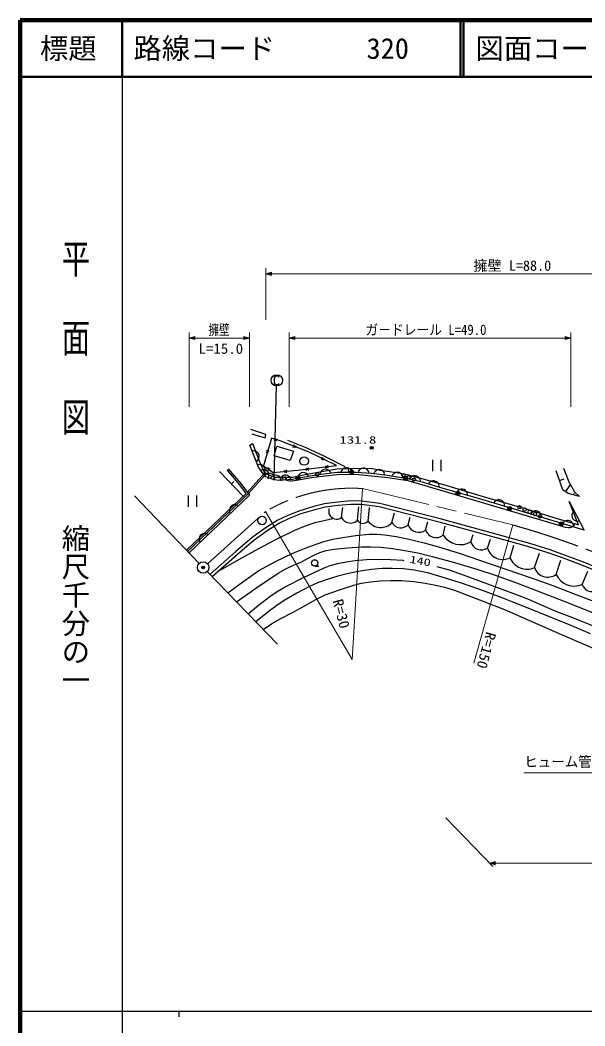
# Model space of a CAD drawing. Units: millimetres, scale not verified. Extents: x 40000 to 680000, y 20000 to 380000.
# Drawn here: x 40000 to 139679, y 202409 to 380000 of the extents above; entities that cross this region are included whole.
import ezdxf
from ezdxf.enums import TextEntityAlignment as Align

# ---------------------------------------------------------------- set-up
doc = ezdxf.new("R2010")
doc.units = ezdxf.units.MM
doc.header["$LTSCALE"] = 1000
doc.header["$PDMODE"] = 32
doc.header["$PDSIZE"] = 500
doc.linetypes.add('CHAIN', pattern=[18.5, 12, -1.5, 3.5, -1.5])
for name, color, linetype, lineweight in [('M-BGD', 7, 'Continuous', 25), ('M-BGD-EXST', 7, 'Continuous', 25), ('M-BMK', 2, 'CHAIN', 13), ('M-BMK-OTRS', 5, 'Continuous', 25), ('M-BMK-SRVR', 3, 'Continuous', 25), ('M-STR-HTXT', 7, 'Continuous', 13), ('M-TTL', 2, 'Continuous', 140), ('M-TTL-BAND', 7, 'Continuous', 25), ('M-TTL-LINE', 7, 'Continuous', 50)]:
    doc.layers.add(name, color=color, linetype=linetype, lineweight=lineweight)
doc.layers.add('M-OTRS', color=6, linetype='Continuous')
doc.layers.add('M-TTL-TXT', color=7, linetype='Continuous')
doc.styles.add('@ＭＳ ゴシック', font='')
doc.styles.add('ＭＳ ゴシック', font='')
doc.styles.get('@ＭＳ ゴシック').set_extended_font_data('@MS Gothic')
doc.styles.get('ＭＳ ゴシック').set_extended_font_data('MS Gothic')

msp = doc.modelspace()

# ---------------------------------------------------------------- linework, layer by layer
at = {"layer": 'M-BGD'}
for p, q in [((83371, 306841), (80740, 307693)), ((80925, 306952), (83222, 306248)), ((84371, 306211), (82963, 301320)), ((83222, 306248), (83371, 306841)), ((85890, 305729), (84371, 306211)), ((84832, 305855), (85429, 306085)), ((85308, 305704), (84953, 306236)), ((91040, 303691), (85890, 305729)), ((87187, 305803), (90410, 304544)), ((80567, 304951), (80999, 305248)), ((82086, 301061), (80567, 304951)), ((81215, 303950), (80963, 303937)), ((80999, 305248), (82296, 301876)), ((81445, 303911), (81215, 303950)), ((81704, 303798), (81445, 303911)), ((81889, 303655), (81704, 303798)), ((83928, 303950), (83406, 303581)), ((83790, 303470), (83544, 304061)), ((84853, 303061), (85306, 304763)), ((85306, 304763), (88224, 303914)), ((88224, 303914), (87669, 302246)), ((88159, 304616), (88771, 304804)), ((88624, 304432), (88306, 304988)), ((90410, 304544), (93708, 302987)), ((95820, 301357), (91040, 303691)), ((81690, 302074), (81885, 302236)), ((81885, 302236), (82027, 302421)), ((82051, 303460), (81889, 303655)), ((82027, 302421), (82141, 302680)), ((82167, 303162), (82051, 303460)), ((82141, 302680), (82180, 302910)), ((82180, 302910), (82167, 303162)), ((87669, 302246), (84853, 303061)), ((93118, 302454), (93743, 302594)), ((93567, 302235), (93293, 302814)), ((93708, 302987), (97339, 301209)), ((112784, 302367), (112784, 300367)), ((114304, 300367), (114304, 302367)), ((79365, 295934), (75196, 300293)), ((78802, 297973), (76558, 300571)), ((79038, 298159), (76785, 300767)), ((82082, 301493), (81839, 301424)), ((82315, 301506), (82082, 301493)), ((82716, 300134), (82086, 301061)), ((82296, 301876), (83000, 300283)), ((82593, 301453), (82315, 301506)), ((82633, 300600), (82399, 300505)), ((82804, 301356), (82593, 301453)), ((82863, 300639), (82633, 300600)), ((83383, 299356), (82716, 300134)), ((83006, 301202), (82804, 301356)), ((83145, 300617), (82863, 300639)), ((82963, 301320), (84667, 300134)), ((83000, 300283), (83630, 299801)), ((83185, 300937), (83006, 301202)), ((83117, 299972), (83215, 300183)), ((83366, 300544), (83145, 300617)), ((83254, 300694), (83185, 300937)), ((83215, 300183), (83268, 300461)), ((83268, 300461), (83254, 300694)), ((83583, 300413), (83366, 300544)), ((84135, 300749), (83496, 300706)), ((83791, 300170), (83583, 300413)), ((83724, 301034), (83906, 300420)), ((83887, 299936), (83791, 300170)), ((84667, 300134), (88965, 300505)), ((86550, 300497), (87083, 300142)), ((87048, 300540), (86584, 300099)), ((88965, 300505), (95820, 301357)), ((90003, 299690), (92893, 300245)), ((90406, 300886), (90952, 300550)), ((90903, 300947), (90456, 300489)), ((92893, 300245), (95968, 300764)), ((93038, 300174), (92944, 299961)), ((93212, 300398), (93038, 300174)), ((93395, 300542), (93212, 300398)), ((93623, 300651), (93395, 300542)), ((93941, 300691), (93623, 300651)), ((93834, 301312), (94379, 300976)), ((94330, 301373), (93883, 300915)), ((94189, 300642), (93941, 300691)), ((94402, 300548), (94189, 300642)), ((94626, 300375), (94402, 300548)), ((94770, 300191), (94626, 300375)), ((94879, 299963), (94770, 300191)), ((99241, 300134), (95944, 300097)), ((95968, 300764), (99525, 300875)), ((96670, 300345), (96592, 300105)), ((96787, 300547), (96670, 300345)), ((96985, 300749), (96787, 300547)), ((97184, 300871), (96985, 300749)), ((97423, 300954), (97184, 300871)), ((97743, 300958), (97423, 300954)), ((97984, 300880), (97743, 300958)), ((98185, 300762), (97984, 300880)), ((98387, 300565), (98185, 300762)), ((98510, 300366), (98387, 300565)), ((98592, 300127), (98510, 300366)), ((102020, 299949), (99241, 300134)), ((99525, 300875), (102193, 300801)), ((99729, 300342), (99633, 300108)), ((99862, 300534), (99729, 300342)), ((100075, 300720), (99862, 300534)), ((100282, 300827), (100075, 300720)), ((100527, 300890), (100282, 300827)), ((100846, 300869), (100527, 300890)), ((101080, 300773), (100846, 300869)), ((101272, 300640), (101080, 300773)), ((101458, 300427), (101272, 300640)), ((101565, 300220), (101458, 300427)), ((101628, 299975), (101565, 300220)), ((102193, 300801), (103898, 300468)), ((102507, 300132), (102398, 299903)), ((102650, 300316), (102507, 300132)), ((102873, 300490), (102650, 300316)), ((103086, 300585), (102873, 300490)), ((103334, 300635), (103086, 300585)), ((103651, 300597), (103334, 300635)), ((103880, 300488), (103651, 300597)), ((104064, 300345), (103880, 300488)), ((103898, 300468), (106491, 300097)), ((104238, 300123), (104064, 300345)), ((106591, 300156), (106341, 300117)), ((106906, 300102), (106591, 300156)), ((135811, 297061), (134607, 300395)), ((135904, 300858), (136830, 298450)), ((77281, 298114), (77741, 298553)), ((80071, 296604), (83177, 300089)), ((80294, 296404), (83401, 299890)), ((82963, 299771), (83117, 299972)), ((83239, 299668), (83079, 299473)), ((83423, 299812), (83239, 299668)), ((84643, 298875), (83383, 299356)), ((83681, 299927), (83423, 299812)), ((83630, 299801), (84964, 299282)), ((83910, 299968), (83681, 299927)), ((83700, 298986), (83830, 299203)), ((83830, 299203), (83904, 299424)), ((83926, 299706), (83887, 299936)), ((83904, 299424), (83926, 299706)), ((84163, 299957), (83910, 299968)), ((84251, 299178), (84136, 298952)), ((84462, 299843), (84163, 299957)), ((84400, 299357), (84251, 299178)), ((84629, 299524), (84400, 299357)), ((84658, 299682), (84462, 299843)), ((84844, 299612), (84629, 299524)), ((85606, 298726), (84643, 298875)), ((84802, 299499), (84658, 299682)), ((84917, 299241), (84802, 299499)), ((85094, 299655), (84844, 299612)), ((84958, 299011), (84917, 299241)), ((84947, 298758), (84958, 299011)), ((84964, 299282), (88076, 299319)), ((85410, 299606), (85094, 299655)), ((85635, 299491), (85410, 299606)), ((88051, 298912), (85606, 298726)), ((85815, 299342), (85635, 299491)), ((85982, 299114), (85815, 299342)), ((85893, 298989), (85832, 298743)), ((85998, 299197), (85893, 298989)), ((86070, 298898), (85982, 299114)), ((86182, 299412), (85998, 299197)), ((86113, 298648), (86070, 298898)), ((86372, 299547), (86182, 299412)), ((86606, 299644), (86372, 299547)), ((86925, 299669), (86606, 299644)), ((86774, 299277), (86753, 299395)), ((86849, 299087), (86774, 299277)), ((87010, 298872), (86849, 299087)), ((87170, 299607), (86925, 299669)), ((87156, 298736), (87010, 298872)), ((87335, 298646), (87156, 298736)), ((87379, 299502), (87170, 299607)), ((87592, 298571), (87335, 298646)), ((87593, 299318), (87379, 299502)), ((87796, 298567), (87592, 298571)), ((87728, 299128), (87593, 299318)), ((87826, 298894), (87728, 299128)), ((88111, 298623), (87796, 298567)), ((91831, 299579), (88051, 298912)), ((88076, 299319), (90003, 299690)), ((88111, 298623), (89095, 298801)), ((88993, 299322), (88956, 299071)), ((89077, 299539), (88993, 299322)), ((89239, 299771), (89077, 299539)), ((89095, 298801), (91844, 299295)), ((89415, 299924), (89239, 299771)), ((89638, 300044), (89415, 299924)), ((89953, 300100), (89638, 300044)), ((90203, 300063), (89953, 300100)), ((90421, 299980), (90203, 300063)), ((90652, 299817), (90421, 299980)), ((90805, 299641), (90652, 299817)), ((90926, 299419), (90805, 299641)), ((95944, 300097), (91831, 299579)), ((91844, 299295), (95968, 299790)), ((92944, 299961), (92895, 299713)), ((95968, 299790), (99267, 299845)), ((99267, 299845), (101961, 299515)), ((101961, 299515), (104875, 299240)), ((104762, 299616), (102020, 299949)), ((104333, 299909), (104238, 300123)), ((104384, 299662), (104333, 299909)), ((108453, 298986), (104762, 299616)), ((104875, 299240), (108449, 298691)), ((105741, 299692), (105622, 299469)), ((105893, 299869), (105741, 299692)), ((106124, 300032), (105893, 299869)), ((106341, 300117), (106124, 300032)), ((106491, 300097), (108515, 299727)), ((107130, 299983), (106906, 300102)), ((107307, 299831), (107130, 299983)), ((107470, 299600), (107307, 299831)), ((107555, 299382), (107470, 299600)), ((107593, 299132), (107555, 299382)), ((108449, 298691), (114991, 296766)), ((110935, 298393), (108453, 298986)), ((108515, 299727), (114739, 297985)), ((108855, 299136), (108722, 298922)), ((109018, 299303), (108855, 299136)), ((109259, 299451), (109018, 299303)), ((109482, 299521), (109259, 299451)), ((109734, 299543), (109482, 299521)), ((110045, 299469), (109734, 299543)), ((110260, 299336), (110045, 299469)), ((110426, 299172), (110260, 299336)), ((110574, 298931), (110426, 299172)), ((110645, 298709), (110574, 298931)), ((110667, 298457), (110645, 298709)), ((115085, 297170), (110935, 298393)), ((112367, 298430), (112196, 298272)), ((112616, 298565), (112367, 298430)), ((112841, 298624), (112616, 298565)), ((113094, 298632), (112841, 298624)), ((113401, 298542), (113094, 298632)), ((113609, 298397), (113401, 298542)), ((113767, 298226), (113609, 298397)), ((135209, 298728), (136007, 299016)), ((136830, 298450), (137849, 296690)), ((79899, 296441), (78802, 297973)), ((80294, 296404), (79038, 298159)), ((112196, 298272), (112051, 298064)), ((113902, 297977), (113767, 298226)), ((113961, 297752), (113902, 297977)), ((113970, 297499), (113961, 297752)), ((114739, 297985), (121705, 295910)), ((114991, 296766), (135444, 290718)), ((120902, 295503), (115085, 297170)), ((117176, 296821), (117033, 296612)), ((117346, 296980), (117176, 296821)), ((117593, 297117), (117346, 296980)), ((117819, 297177), (117593, 297117)), ((118072, 297188), (117819, 297177)), ((118379, 297100), (118072, 297188)), ((118588, 296957), (118379, 297100)), ((118747, 296786), (118588, 296957)), ((118884, 296539), (118747, 296786)), ((136738, 296412), (135811, 297061)), ((136274, 296736), (137122, 297947)), ((137849, 296690), (138729, 295903)), ((69363, 286418), (79899, 296441)), ((69569, 286201), (80294, 296404)), ((69686, 296062), (69686, 294062)), ((80484, 296096), (69813, 285946)), ((71206, 294062), (71206, 296062)), ((80294, 296404), (80484, 296096)), ((96055, 294911), (93701, 294612)), ((98371, 295098), (96055, 294911)), ((100314, 295061), (98371, 295098)), ((103491, 294674), (100314, 295061)), ((118944, 296314), (118884, 296539)), ((118955, 296061), (118944, 296314)), ((128202, 293354), (120902, 295503)), ((121705, 295910), (129338, 293724)), ((123737, 294918), (123593, 294711)), ((123909, 295076), (123737, 294918)), ((124157, 295212), (123909, 295076)), ((124383, 295270), (124157, 295212)), ((124636, 295279), (124383, 295270)), ((124943, 295189), (124636, 295279)), ((125151, 295044), (124943, 295189)), ((125308, 294873), (125151, 295044)), ((125444, 294624), (125308, 294873)), ((138729, 295903), (136738, 296412)), ((136897, 294984), (139564, 289945)), ((138527, 290908), (136897, 294984)), ((137733, 296157), (137813, 296469)), ((76941, 293609), (76934, 293326)), ((76934, 293326), (76984, 293098)), ((77003, 293833), (76941, 293609)), ((76984, 293098), (77092, 292869)), ((77122, 294057), (77003, 293833)), ((77353, 294277), (77122, 294057)), ((77583, 294385), (77353, 294277)), ((77810, 294436), (77583, 294385)), ((78093, 294429), (77810, 294436)), ((78318, 294366), (78093, 294429)), ((78541, 294248), (78318, 294366)), ((89367, 293379), (87238, 292520)), ((91833, 294089), (89367, 293379)), ((91999, 293513), (89563, 292811)), ((93701, 294612), (91833, 294089)), ((93820, 294023), (91999, 293513)), ((96117, 294314), (93820, 294023)), ((94571, 292751), (94560, 293743)), ((98390, 294498), (96117, 294314)), ((96703, 292163), (96949, 293927)), ((100272, 294461), (98390, 294498)), ((99533, 291685), (99779, 294037)), ((103379, 294083), (100272, 294461)), ((101407, 291538), (101689, 293927)), ((114209, 291291), (103379, 294083)), ((114363, 291871), (103491, 294674)), ((125502, 294399), (125444, 294624)), ((125511, 294146), (125502, 294399)), ((139564, 289945), (128202, 293354)), ((129338, 293724), (134192, 292205)), ((130403, 293153), (130230, 292996)), ((130652, 293287), (130403, 293153)), ((130878, 293344), (130652, 293287)), ((131131, 293352), (130878, 293344)), ((131437, 293260), (131131, 293352)), ((131644, 293115), (131437, 293260)), ((131801, 292942), (131644, 293115)), ((137588, 293165), (137467, 292966)), ((137763, 293348), (137588, 293165)), ((85498, 291698), (83444, 290428)), ((87238, 292520), (85498, 291698)), ((87478, 291970), (85785, 291170)), ((89563, 292811), (87478, 291970)), ((105633, 291281), (106099, 292971)), ((108463, 290877), (108856, 292236)), ((111568, 289958), (111942, 291391)), ((126007, 288081), (114209, 291291)), ((126168, 288658), (114363, 291871)), ((130230, 292996), (130085, 292789)), ((131935, 292693), (131801, 292942)), ((131993, 292467), (131935, 292693)), ((132000, 292214), (131993, 292467)), ((134192, 292205), (138527, 290908)), ((135912, 291291), (135766, 291084)), ((136084, 291448), (135912, 291291)), ((136333, 291583), (136084, 291448)), ((136559, 291640), (136333, 291583)), ((136812, 291648), (136559, 291640)), ((137118, 291556), (136812, 291648)), ((137325, 291410), (137118, 291556)), ((137482, 291238), (137325, 291410)), ((137384, 292695), (137372, 292462)), ((137372, 292462), (137413, 292213)), ((137467, 292966), (137384, 292695)), ((137413, 292213), (137563, 291930)), ((137563, 291930), (137746, 291755)), ((137746, 291755), (137946, 291635)), ((137946, 291635), (138216, 291552)), ((138216, 291552), (138449, 291539)), ((138449, 291539), (138698, 291581)), ((83444, 290428), (80940, 288672)), ((83774, 289927), (81311, 288199)), ((85785, 291170), (83774, 289927)), ((114673, 289039), (114993, 290619)), ((135444, 290718), (136403, 290435)), ((136710, 290344), (136403, 290435)), ((137001, 290341), (136710, 290344)), ((137227, 290400), (137001, 290341)), ((137476, 290535), (137227, 290400)), ((137647, 290693), (137476, 290535)), ((137616, 290989), (137482, 291238)), ((137674, 290763), (137616, 290989)), ((137792, 290900), (137647, 290693)), ((137682, 290510), (137674, 290763)), ((137837, 291054), (137792, 290900)), ((71605, 288534), (71598, 288251)), ((71598, 288251), (71649, 288024)), ((71667, 288759), (71605, 288534)), ((71649, 288024), (71756, 287795)), ((71786, 288982), (71667, 288759)), ((72018, 289203), (71786, 288982)), ((72247, 289310), (72018, 289203)), ((72475, 289361), (72247, 289310)), ((72757, 289354), (72475, 289361)), ((72982, 289292), (72757, 289354)), ((73206, 289173), (72982, 289292)), ((80940, 288672), (77989, 286094)), ((81311, 288199), (78386, 285645)), ((119552, 287867), (119990, 289186)), ((122492, 286764), (123041, 288378)), ((129776, 286998), (126007, 288081)), ((129942, 287575), (126168, 288658)), ((69813, 285946), (69569, 286201)), ((77989, 286094), (73491, 282120)), ((126498, 285074), (127164, 287275)), ((133355, 285885), (129776, 286998)), ((133545, 286454), (129942, 287575)), ((136572, 285371), (133545, 286454)), ((78386, 285645), (73888, 281670)), ((130798, 283347), (131647, 285879)), ((136369, 284806), (133355, 285885)), ((134583, 282097), (135432, 284629)), ((138938, 283838), (136369, 284806)), ((139150, 284399), (136572, 285371)), ((142325, 283129), (139150, 284399)), ((91987, 283580), (92737, 283580)), ((142089, 282577), (138938, 283838)), ((139213, 280370), (140173, 282682))]:
    msp.add_line(p, q, dxfattribs=at)
for points in [[(75416, 282924), (78623, 284774), (82139, 286677), (85161, 288305), (88463, 289960), (90169, 290656), (92099, 291318), (95187, 291975)], [(76658, 278850), (79297, 280813), (82156, 282799), (85087, 284378), (88113, 285879), (90800, 286940), (93447, 287878), (95190, 288327), (96972, 288672), (99219, 289005), (101588, 289241), (102988, 289231), (104386, 289118), (106350, 288832), (108377, 288425), (111292, 287710), (114256, 286878), (117691, 285806), (121096, 284639), (130210, 281548), (134004, 280167), (138101, 278561), (146942, 275197)], [(78174, 277285), (81760, 279808), (85528, 282330), (86925, 283111), (88272, 283746), (89557, 284303), (90948, 285027), (91816, 285531), (92881, 286022), (94043, 286328), (95393, 286561), (97779, 286814), (100312, 286972), (101910, 287005), (103611, 286929), (105801, 286698), (107922, 286371), (110173, 285925), (112699, 285312), (116684, 284241), (120613, 283078), (124030, 281947), (127604, 280655), (136612, 277184), (145567, 273592)], [(80227, 275165), (82063, 276710), (84056, 278241), (85387, 279129), (86800, 279943), (90033, 281574), (93570, 283233), (94750, 283677), (96095, 284070), (97531, 284375), (99116, 284598), (101110, 284761), (103309, 284828), (105378, 284782), (107573, 284622), (107738, 284605)], [(140694, 271622), (137381, 273031), (128482, 276653), (124908, 278075), (121144, 279457), (117575, 280685), (113894, 281832), (111886, 282379), (109551, 282903), (107640, 283090), (105642, 283173), (103899, 283151), (101990, 283010), (100012, 282710), (97979, 282298), (96104, 281839), (94189, 281255), (92499, 280632), (90965, 279952), (88841, 278834), (86609, 277534), (85290, 276658), (84017, 275688), (81606, 273741)], [(113572, 283544), (115718, 282907), (118169, 282061), (127252, 278716), (129540, 277811), (132102, 276682), (134696, 275581), (137497, 274505), (140575, 273306), (143889, 271899), (152756, 268127), (161537, 264176), (164836, 262734), (168265, 261117), (170936, 259784)], [(82895, 272410), (84385, 273424), (85889, 274308), (88216, 275469), (90519, 276737), (92083, 277633), (93867, 278525), (96371, 279424), (98920, 280233), (100264, 280558), (101843, 280822), (103566, 280987), (105365, 281050), (107297, 281034), (109493, 280900), (111126, 280661), (113087, 280259), (114882, 279855), (116639, 279356), (125501, 275922), (134315, 272056), (143037, 268258)]]:
    msp.add_lwpolyline(points, dxfattribs=at)
for centre, radius in [((102057, 304476), 250), ((102057, 304476), 150), ((102057, 304476), 50), ((90138, 302144), 750), ((98233, 300534), 300), ((98545, 300183), 350), ((98545, 300183), 210), ((98545, 300183), 70), ((86665, 299053), 300), ((89033, 299145), 350), ((89033, 299145), 210), ((89033, 299145), 70), ((92449, 299793), 300), ((107680, 299668), 300), ((108065, 299104), 350), ((108065, 299104), 210), ((108065, 299104), 70), ((108596, 299267), 300), ((109512, 298865), 300), ((117265, 296459), 350), ((117265, 296459), 210), ((117265, 296459), 70), ((126404, 293756), 350), ((126404, 293756), 210), ((126404, 293756), 70), ((128118, 293985), 300), ((129034, 293583), 300), ((129950, 293182), 300), ((130865, 292780), 300), ((82704, 291649), 750), ((131781, 292379), 300), ((135543, 291054), 350), ((135543, 291054), 210), ((135543, 291054), 70), ((91987, 284150), 570)]:
    msp.add_circle(centre, radius, dxfattribs=at)
for centre, radius, start, end in [((95858, 293256), 1382, 201.44774, 307.70795), ((98297, 292985), 1794, 207.28696, 313.54716), ((100525, 292314), 1175, 212.38528, 318.64549), ((103626, 293147), 2741, 215.94717, 317.08629), ((107199, 292140), 1786, 208.73979, 315), ((110360, 291582), 2024, 200.38863, 306.64883), ((113465, 290663), 2024, 200.38863, 306.64883), ((117731, 291027), 3648, 213.02888, 299.94745), ((121436, 288418), 1962, 196.31386, 302.57405), ((125219, 287635), 2863, 197.71344, 296.52528), ((129462, 286236), 3184, 201.42097, 294.80745), ((133159, 284141), 2491, 198.60199, 304.8622), ((137790, 283625), 3553, 205.47794, 293.60944), ((140867, 280806), 1710, 194.78273, 301.04294)]:
    msp.add_arc(centre, radius, start, end, dxfattribs=at)
at = {"layer": 'M-BGD-EXST'}
for p, q in [((84981, 316995), (84861, 316835)), ((84861, 316835), (84861, 315955)), ((85141, 317115), (84981, 316995)), ((85501, 317115), (85141, 317115)), ((85661, 316995), (85501, 317115)), ((85741, 316875), (85661, 316995)), ((85215, 315618), (84783, 298776)), ((84861, 315955), (84981, 315795)), ((84981, 315795), (85141, 315675)), ((85141, 315675), (85501, 315675)), ((85501, 315675), (85661, 315755)), ((85661, 315755), (85741, 315875))]:
    msp.add_line(p, q, dxfattribs=at)
msp.add_circle((85301, 316395), 1000, dxfattribs=at)
at = {"layer": 'M-BMK'}
for p, q in [((100455, 297283), (126950, 290858)), ((73052, 284009), (83324, 293232))]:
    msp.add_line(p, q, dxfattribs=at)
for centre, radius, start, end in [((98491, 267348), 30000, 86.24493, 120.36765), ((86440, 146432), 150000, 62.65094, 74.33155)]:
    msp.add_arc(centre, radius, start, end, dxfattribs=at)
at = {"layer": 'M-BMK-OTRS'}
for p, q in [((71616, 284064), (60171, 296015)), ((73004, 282623), (85410, 269813))]:
    msp.add_line(p, q, dxfattribs=at)
at = {"layer": 'M-BMK-SRVR'}
for radius in [1000, 40]:
    msp.add_circle((72308, 283341), radius, dxfattribs=at)
at = {"layer": 'M-OTRS'}
msp.add_point((72308, 283341), dxfattribs=at)
at = {"layer": 'M-STR-HTXT'}
for p, q in [((83361, 327061), (83361, 336190)), ((83361, 335190), (84361, 335470)), ((84361, 334910), (83361, 335190)), ((83361, 335190), (168645, 335190)), ((83641, 335190), (84321, 335390)), ((84321, 334990), (83641, 335190)), ((83801, 335190), (84281, 335310)), ((84281, 335070), (83801, 335190)), ((84041, 335190), (84241, 335230)), ((84241, 335150), (84041, 335190)), ((84241, 335230), (84241, 335150)), ((84281, 335310), (84281, 335070)), ((84321, 335390), (84321, 334990)), ((84361, 335470), (84361, 334910)), ((69813, 311736), (69813, 324863)), ((69813, 323863), (70813, 324143)), ((70813, 323583), (69813, 323863)), ((69813, 323863), (80484, 323863)), ((70093, 323863), (70773, 324063)), ((70773, 323663), (70093, 323863)), ((70253, 323863), (70733, 323983)), ((70733, 323743), (70253, 323863)), ((70493, 323863), (70693, 323903)), ((70693, 323823), (70493, 323863)), ((70693, 323903), (70693, 323823)), ((70733, 323983), (70733, 323743)), ((70773, 324063), (70773, 323663)), ((70813, 324143), (70813, 323583)), ((79484, 323583), (79484, 324143)), ((79484, 324143), (80484, 323863)), ((80484, 323863), (79484, 323583)), ((79524, 323663), (79524, 324063)), ((79524, 324063), (80204, 323863)), ((80204, 323863), (79524, 323663)), ((79564, 323743), (79564, 323983)), ((79564, 323983), (80044, 323863)), ((80044, 323863), (79564, 323743)), ((79604, 323823), (79604, 323903)), ((79604, 323903), (79804, 323863)), ((79804, 323863), (79604, 323823)), ((80484, 324863), (80484, 311736)), ((87492, 311736), (87492, 324863)), ((87492, 323863), (88492, 324143)), ((88492, 323583), (87492, 323863)), ((87492, 323863), (137196, 323863)), ((87772, 323863), (88452, 324063)), ((88452, 323663), (87772, 323863)), ((87932, 323863), (88412, 323983)), ((88412, 323743), (87932, 323863)), ((88172, 323863), (88372, 323903)), ((88372, 323823), (88172, 323863)), ((88372, 323903), (88372, 323823)), ((88412, 323983), (88412, 323743)), ((88452, 324063), (88452, 323663)), ((88492, 324143), (88492, 323583)), ((136196, 323583), (136196, 324143)), ((136196, 324143), (137196, 323863)), ((137196, 323863), (136196, 323583)), ((136236, 323663), (136236, 324063)), ((136236, 324063), (136916, 323863)), ((136916, 323863), (136236, 323663)), ((136276, 323743), (136276, 323983)), ((136276, 323983), (136756, 323863)), ((136756, 323863), (136276, 323743)), ((136316, 323823), (136316, 323903)), ((136316, 323903), (136516, 323863)), ((136516, 323863), (136316, 323823)), ((137196, 324863), (137196, 311736)), ((98589, 267126), (100455, 297283)), ((83324, 293232), (98589, 267126)), ((126950, 290858), (120056, 266447)), ((155916, 247068), (128893, 247068)), ((115122, 239134), (123436, 230550)), ((122862, 231143), (123862, 231423)), ((123862, 230863), (122862, 231143)), ((122862, 231143), (215902, 231143)), ((123142, 231143), (123822, 231343)), ((123822, 230943), (123142, 231143)), ((123302, 231143), (123782, 231263)), ((123782, 231023), (123302, 231143)), ((123542, 231143), (123742, 231183)), ((123742, 231103), (123542, 231143)), ((123742, 231183), (123742, 231103)), ((123782, 231263), (123782, 231023)), ((123822, 231343), (123822, 230943)), ((123862, 231423), (123862, 230863))]:
    msp.add_line(p, q, dxfattribs=at)
at = {"layer": 'M-TTL'}
for p, q in [((40000, 380000), (40000, 20000)), ((680000, 380000), (40000, 380000))]:
    msp.add_line(p, q, dxfattribs=at)
at = {"layer": 'M-TTL-BAND'}
for p, q in [((58000, 370000), (58000, 20000)), ((40000, 205000), (579000, 205000)), ((68000, 205000), (68000, 204000))]:
    msp.add_line(p, q, dxfattribs=at)
at = {"layer": 'M-TTL-LINE'}
for p, q in [((58000, 380000), (58000, 370000)), ((117750, 380000), (117750, 370000)), ((118250, 380000), (118250, 370000)), ((40000, 370000), (680000, 370000))]:
    msp.add_line(p, q, dxfattribs=at)

# ---------------------------------------------------------------- texts
at = {"layer": 'M-BGD', "style": 'ＭＳ ゴシック', "width": 1.45}
msp.add_text('131.8', height=1320, dxfattribs=at).set_placement((96357, 304822), align=Align.BOTTOM_LEFT)
at = {"layer": 'M-BGD', "style": 'ＭＳ ゴシック', "width": 1.4}
msp.add_text('140', height=1320, rotation=349.8, dxfattribs=at).set_placement((108577, 283802), align=Align.BOTTOM_LEFT)
at = {"layer": 'M-STR-HTXT', "style": 'ＭＳ ゴシック'}
msp.add_text('擁壁 L=88.0', height=1833, dxfattribs=at).set_placement((120006, 335190), align=Align.BOTTOM_LEFT)
for s, width, p in [('擁壁', 0.75, (73233, 323863)), ('ガ－ドレール L=49.0', 0.9, (100951, 323863)), ('L=15.0', 1.05, (71501, 320531)), ('ヒューム管 L=8.7 Φ=400', 0.95, (128995, 247588))]:
    msp.add_text(s, height=1833, dxfattribs=dict(at, width=width)).set_placement(p, align=Align.BOTTOM_LEFT)
at = {"layer": 'M-STR-HTXT', "style": 'ＭＳ ゴシック', "width": 1.05}
for s, rotation, p in [('R=30', 284.4, (94629, 277356)), ('R=150', 254.6, (121749, 272261))]:
    msp.add_text(s, height=1833, rotation=rotation, dxfattribs=at).set_placement(p, align=Align.BOTTOM_LEFT)
at = {"layer": 'M-TTL-BAND', "style": '@ＭＳ ゴシック', "width": 1.4}
msp.add_text('平  面  図', height=3666, rotation=270, dxfattribs=at).set_placement((49777, 306475), align=Align.MIDDLE_RIGHT)
at = {"layer": 'M-TTL-BAND', "style": '@ＭＳ ゴシック'}
msp.add_text('縮尺千分の一', height=3666, rotation=270, dxfattribs=at).set_placement((49777, 261030), align=Align.MIDDLE_RIGHT)
at = {"layer": 'M-TTL-TXT', "style": 'ＭＳ ゴシック'}
msp.add_text('標題', height=3666, dxfattribs=at).set_placement((48500, 375000), align=Align.MIDDLE_CENTER)
for s, p in [('路線コード', (60000, 375000)), ('320', (101142, 375000)), ('図面コード', (120380, 375000))]:
    msp.add_text(s, height=3666, dxfattribs=at).set_placement(p, align=Align.MIDDLE_LEFT)

doc.saveas('drawing.dxf')
